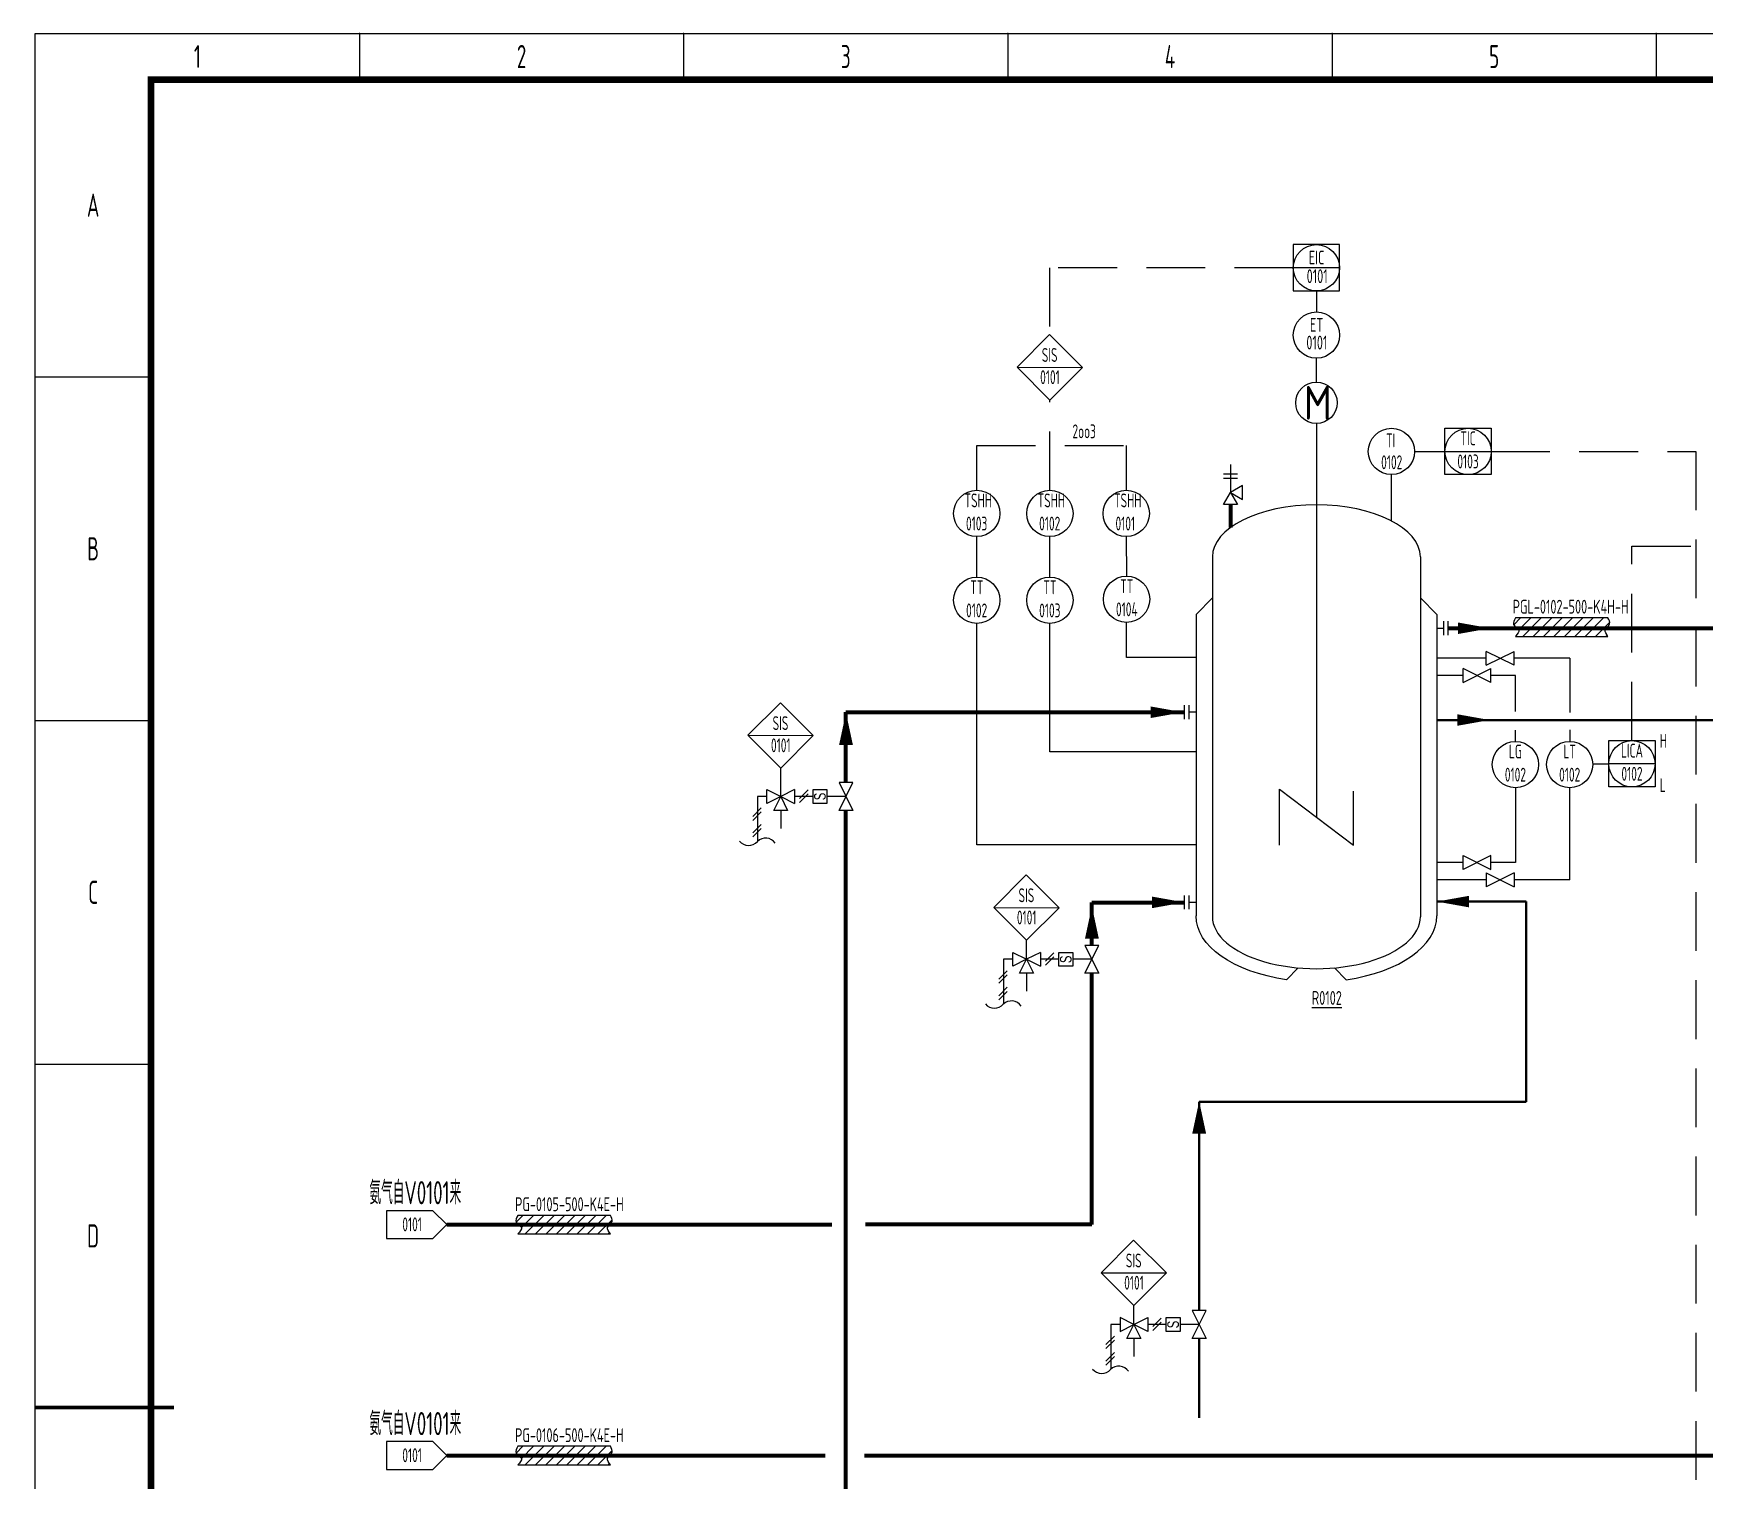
# Model space of a CAD drawing. Header units: millimetres. Extents: x 453 to 7190, y 523 to 4294.
# Drawn here: x 2184.3 to 2545.5, y 3186.4 to 3499.2 of the extents above; entities that cross this region are included whole.
import ezdxf
from ezdxf.enums import TextEntityAlignment as Align

# ---------------------------------------------------------------- set-up
doc = ezdxf.new("R2010")
doc.units = ezdxf.units.MM
doc.linetypes.add('DASHED', pattern=[19.05, 12.7, -6.35])
for name, color, linetype, lineweight in [('01-主物流线-粗实线', 134, 'Continuous', 80), ('01-文本 @ 1', 7, 'Continuous', 25), ('02-次要物流线-中粗线', 30, 'Continuous', 40), ('03-设备外轮廓线-细实线', 7, 'Continuous', 25), ('04-设备内部件-细实线', 170, 'Continuous', 25), ('05-图框与标题栏', 7, 'Continuous', 25), ('07-箭头', 7, 'Continuous', 25), ('09-文本', 7, 'Continuous', 25), ('09-阀门及管件', 102, 'Continuous', 25), ('10-阀门', 102, 'Continuous', 25), ('11-管道组合号', 50, 'Continuous', 15), ('12-仪表', 190, 'Continuous', 25), ('12-信号线', 226, 'DASHED', 25), ('13-电动气动信号线', 226, 'DASHED', 25), ('14-箭头', 7, 'Continuous', 25), ('15-仪表', 190, 'Continuous', 25), ('15-文本', 7, 'Continuous', 15), ('16-阀门与管件', 102, 'Continuous', 25), ('A设备轮廓', 7, 'Continuous', 25)]:
    doc.layers.add(name, color=color, linetype=linetype, lineweight=lineweight)
doc.layers.add('TITLE', color=7, linetype='Continuous')
doc.styles.add('3-gbcbig', font='gbenor.shx', dxfattribs={"width": 0.7, "height": 3, "bigfont": 'gbcbig.shx'})
doc.styles.add('5-gbcbig', font='gbenor.shx', dxfattribs={"width": 0.7, "height": 5, "bigfont": 'gbcbig.shx'})
doc.styles.add('5号字', font='gbenor.shx', dxfattribs={"height": 5, "bigfont": 'gbcbig.shx'})
doc.styles.add('EQ55', font='gbenor.shx', dxfattribs={"width": 0.75, "height": 5, "bigfont": 'gbcbig.shx'})
doc.styles.get("Standard").update_dxf_attribs({"font": 'arial.ttf'})
doc.styles.add('头号烷家', font='gbenor.shx', dxfattribs={"width": 0.75, "height": 3, "bigfont": 'gbcbig.shx'})
doc.styles.add('工程字', font='gbenor.shx', dxfattribs={"bigfont": 'gbcbig.shx'})

# ---------------------------------------------------------------- blocks, each defined once
blk = doc.blocks.new('箭头')
at = {"layer": '07-箭头'}
blk.add_lwpolyline([(0, 0, 0, 2.5, 0), (-7, 0, 2.5, 2.5, 0)], format="xyseb", dxfattribs=at)
blk = doc.blocks.new('管道组合号')
at = {"layer": '11-管道组合号', "style": '头号烷家', "width": 0.75}
blk.add_attdef('管道组合号', (-4.3, 3.13), '', height=3, dxfattribs=at)

msp = doc.modelspace()

# ---------------------------------------------------------------- hatches: boundary and pattern name
at = {"layer": 'A设备轮廓', "ltscale": 0.25}
h = msp.add_hatch(dxfattribs=at)
h.set_pattern_fill('ANSI31', color=256, scale=0.5, angle=180, style=0)
h.set_pattern_definition([(225, (4344.545, 6031.1051), (1.122532, -1.122532), [])])
edge = h.paths.add_edge_path()
edge.add_spline(control_points=[(2504.63, 3372.85), (2504.34, 3372.32), (2503.74, 3371.22), (2506.01, 3370.34), (2505.09, 3369.34), (2504.63, 3368.85)], knot_values=[0, 0, 0, 0, 1.52304, 3.144702, 4.721047, 4.721047, 4.721047, 4.721047], degree=3, periodic=0)
edge.add_line((2504.63, 3368.85), (2524.63, 3368.85))
edge.add_spline(control_points=[(2524.63, 3368.85), (2524.27, 3369.34), (2523.53, 3370.35), (2525.42, 3371.41), (2524.88, 3372.4), (2524.63, 3372.85)], knot_values=[0, 0, 0, 0, 1.52304, 3.144702, 4.487312, 4.487312, 4.487312, 4.487312], degree=3, periodic=0)
edge.add_line((2524.63, 3372.85), (2504.63, 3372.85))
h = msp.add_hatch(dxfattribs=at)
h.set_pattern_fill('ANSI31', color=256, scale=0.5, angle=180, style=0)
h.set_pattern_definition([(225, (4128.8981, 5901.964), (1.122532, -1.122532), [])])
edge = h.paths.add_edge_path()
edge.add_spline(control_points=[(2288.99, 3243.71), (2288.69, 3243.18), (2288.09, 3242.08), (2290.36, 3241.2), (2289.44, 3240.2), (2288.99, 3239.71)], knot_values=[0, 0, 0, 0, 1.52304, 3.144702, 4.721047, 4.721047, 4.721047, 4.721047], degree=3, periodic=0)
edge.add_line((2288.99, 3239.71), (2308.99, 3239.71))
edge.add_spline(control_points=[(2308.99, 3239.71), (2308.63, 3240.2), (2307.88, 3241.21), (2309.77, 3242.27), (2309.23, 3243.26), (2308.99, 3243.71)], knot_values=[0, 0, 0, 0, 1.52304, 3.144702, 4.487312, 4.487312, 4.487312, 4.487312], degree=3, periodic=0)
edge.add_line((2308.99, 3243.71), (2288.99, 3243.71))
h = msp.add_hatch(dxfattribs=at)
h.set_pattern_fill('ANSI31', color=256, scale=0.5, angle=180, style=0)
h.set_pattern_definition([(225, (4128.8981, 5852.056), (1.122532, -1.122532), [])])
edge = h.paths.add_edge_path()
edge.add_spline(control_points=[(2288.99, 3193.8), (2288.69, 3193.27), (2288.09, 3192.17), (2290.36, 3191.29), (2289.44, 3190.3), (2288.99, 3189.8)], knot_values=[0, 0, 0, 0, 1.52304, 3.144702, 4.721047, 4.721047, 4.721047, 4.721047], degree=3, periodic=0)
edge.add_line((2288.99, 3189.8), (2308.99, 3189.8))
edge.add_spline(control_points=[(2308.99, 3189.8), (2308.63, 3190.29), (2307.88, 3191.3), (2309.77, 3192.36), (2309.23, 3193.35), (2308.99, 3193.8)], knot_values=[0, 0, 0, 0, 1.52304, 3.144702, 4.487312, 4.487312, 4.487312, 4.487312], degree=3, periodic=0)
edge.add_line((2308.99, 3193.8), (2288.99, 3193.8))

# ---------------------------------------------------------------- linework, layer by layer
for p, q in [((2487.63, 3370.62), (2489.13, 3370.62)), ((2487.63, 3370.62), (2489.13, 3370.62)), ((2489.13, 3369.12), (2489.13, 3372.12)), ((2489.13, 3369.12), (2489.13, 3372.12)), ((2490.13, 3369.12), (2490.13, 3372.12)), ((2490.13, 3369.12), (2490.13, 3372.12)), ((2433.09, 3350.95), (2433.09, 3353.95)), ((2433.09, 3350.95), (2433.09, 3353.95)), ((2434.09, 3350.95), (2434.09, 3353.95)), ((2434.09, 3350.95), (2434.09, 3353.95)), ((2435.59, 3352.45), (2434.09, 3352.45)), ((2435.59, 3352.45), (2434.09, 3352.45)), ((2433.09, 3309.86), (2433.09, 3312.86)), ((2433.09, 3309.86), (2433.09, 3312.86)), ((2434.09, 3309.86), (2434.09, 3312.86)), ((2434.09, 3309.86), (2434.09, 3312.86)), ((2435.59, 3311.36), (2434.09, 3311.36)), ((2435.59, 3311.36), (2434.09, 3311.36)), ((2270.6, 3244.72), (2260.6, 3244.72)), ((2260.6, 3244.72), (2260.6, 3238.72)), ((2270.6, 3244.72), (2260.6, 3244.72)), ((2260.6, 3244.72), (2260.6, 3238.72)), ((2273.6, 3241.72), (2270.6, 3244.72)), ((2273.6, 3241.72), (2270.6, 3244.72)), ((2270.6, 3238.72), (2273.6, 3241.72)), ((2270.6, 3238.72), (2273.6, 3241.72)), ((2260.6, 3238.72), (2270.6, 3238.72)), ((2260.6, 3238.72), (2270.6, 3238.72)), ((2270.6, 3194.81), (2260.6, 3194.81)), ((2260.6, 3194.81), (2260.6, 3188.81)), ((2270.6, 3194.81), (2260.6, 3194.81)), ((2260.6, 3194.81), (2260.6, 3188.81)), ((2273.6, 3191.81), (2270.6, 3194.81)), ((2273.6, 3191.81), (2270.6, 3194.81)), ((2270.6, 3188.81), (2273.6, 3191.81)), ((2270.6, 3188.81), (2273.6, 3191.81)), ((2260.6, 3188.81), (2270.6, 3188.81)), ((2260.6, 3188.81), (2270.6, 3188.81))]:
    msp.add_line(p, q)
msp.add_circle((2461.61, 3419.33), 4.48)
msp.add_circle((2461.61, 3419.33), 4.48)
at = {"layer": '01-主物流线-粗实线'}
for p, q in [((2443.02, 3397.36), (2443.02, 3392.36)), ((2443.02, 3397.36), (2443.02, 3392.36)), ((2490.13, 3370.62), (2552.42, 3370.62)), ((2490.13, 3370.62), (2552.42, 3370.62)), ((2359.92, 3352.45), (2374.73, 3352.45)), ((2359.92, 3352.45), (2374.73, 3352.45)), ((2359.92, 3337.25), (2359.92, 3352.45)), ((2374.73, 3352.45), (2433.09, 3352.45)), ((2374.73, 3352.45), (2433.09, 3352.45)), ((2359.92, 3068.88), (2359.92, 3331.25)), ((2413.08, 3311.36), (2433.19, 3311.36)), ((2413.08, 3311.36), (2433.19, 3311.36)), ((2413.08, 3302.05), (2413.08, 3311.36)), ((2413.08, 3269.32), (2413.08, 3296.05)), ((2413.08, 3241.72), (2413.08, 3272.12)), ((2413.08, 3241.72), (2413.08, 3272.12)), ((2273.6, 3241.72), (2311.61, 3241.72)), ((2273.6, 3241.72), (2311.61, 3241.72)), ((2311.61, 3241.72), (2356.89, 3241.72)), ((2413.08, 3241.72), (2364.11, 3241.72)), ((2413.08, 3241.72), (2368.9, 3241.72)), ((2273.6, 3191.81), (2311.61, 3191.81)), ((2273.6, 3191.81), (2311.61, 3191.81)), ((2311.61, 3191.81), (2355.45, 3191.81)), ((2363.95, 3191.81), (2598.19, 3191.81)), ((2367.22, 3191.81), (2598.19, 3191.81))]:
    msp.add_line(p, q, dxfattribs=at)
at = {"layer": '02-次要物流线-中粗线'}
for p, q in [((2487.63, 3350.77), (2554.4, 3350.77)), ((2487.63, 3350.77), (2554.4, 3350.77)), ((2487.63, 3311.53), (2506.98, 3311.53)), ((2487.63, 3311.53), (2506.98, 3311.53)), ((2506.98, 3268.27), (2506.98, 3311.53)), ((2506.98, 3268.27), (2506.98, 3311.53)), ((2436.27, 3223.12), (2436.27, 3268.27)), ((2436.27, 3268.27), (2506.98, 3268.27)), ((2436.27, 3223.12), (2436.27, 3268.27)), ((2436.27, 3268.27), (2506.98, 3268.27)), ((2436.27, 3199.94), (2436.27, 3217.12)), ((2436.27, 3199.94), (2436.27, 3217.12))]:
    msp.add_line(p, q, dxfattribs=at)
at = {"layer": '03-设备外轮廓线-细实线'}
for p, q in [((2439.13, 3386.04), (2439.13, 3308.26)), ((2439.13, 3386.04), (2439.13, 3308.26)), ((2484.09, 3386.04), (2484.09, 3308.26)), ((2484.09, 3386.04), (2484.09, 3308.26)), ((2439.13, 3377.15), (2435.59, 3373.61)), ((2439.13, 3377.15), (2435.59, 3373.61)), ((2484.09, 3377.15), (2487.63, 3373.61)), ((2484.09, 3377.15), (2487.63, 3373.61)), ((2435.59, 3373.61), (2435.59, 3308.43)), ((2435.59, 3373.61), (2435.59, 3308.43)), ((2487.63, 3373.61), (2487.63, 3308.43)), ((2487.63, 3373.61), (2487.63, 3308.43)), ((2455.16, 3294.65), (2457.7, 3297.19)), ((2455.16, 3294.65), (2457.7, 3297.19)), ((2468.06, 3294.65), (2465.52, 3297.19)), ((2468.06, 3294.65), (2465.52, 3297.19))]:
    msp.add_line(p, q, dxfattribs=at)
for centre, major_axis, ratio, start_param, end_param in [((2461.61, 3386.04), (-22.48, 0), 0.5, 3.141593, 6.283185), ((2461.61, 3386.04), (-22.48, 0), 0.5, 3.141593, 6.283185), ((2461.61, 3308.26), (-22.48, 0), 0.5, 0, 3.141593), ((2461.61, 3308.26), (-22.48, 0), 0.5, 0, 3.141593), ((2461.61, 3308.26), (26.02, 0.17), 0.540912, 4.959467, 6.283185), ((2461.61, 3308.26), (26.02, 0.17), 0.540912, 4.959467, 6.283185)]:
    msp.add_ellipse(centre, major_axis=major_axis, ratio=ratio, start_param=start_param, end_param=end_param, dxfattribs=at)
at = {"layer": '03-设备外轮廓线-细实线', "extrusion": (0, 0, -1)}
msp.add_ellipse((2461.61, 3308.26), major_axis=(-26.02, 0.17), ratio=0.540912, start_param=4.959467, end_param=6.283185, dxfattribs=at)
msp.add_ellipse((2461.61, 3308.26), major_axis=(-26.02, 0.17), ratio=0.540912, start_param=4.959467, end_param=6.283185, dxfattribs=at)
at = {"layer": '04-设备内部件-细实线'}
for p, q in [((2461.61, 3414.85), (2461.61, 3329.79)), ((2461.61, 3414.85), (2461.61, 3329.79)), ((2453.61, 3323.73), (2453.61, 3335.85)), ((2453.61, 3335.85), (2469.62, 3323.73)), ((2453.61, 3323.73), (2453.61, 3335.85)), ((2453.61, 3335.85), (2469.62, 3323.73)), ((2469.62, 3323.73), (2469.62, 3335.36)), ((2469.62, 3323.73), (2469.62, 3335.36))]:
    msp.add_line(p, q, dxfattribs=at)
at = {"layer": '05-图框与标题栏'}
for p, q in [((2254.75, 3499.16), (2254.75, 3489.16)), ((2254.75, 3499.16), (2254.75, 3489.16)), ((2324.83, 3499.16), (2324.83, 3489.16)), ((2324.83, 3499.16), (2324.83, 3489.16)), ((2394.92, 3499.16), (2394.92, 3489.16)), ((2394.92, 3499.16), (2394.92, 3489.16)), ((2465, 3499.16), (2465, 3489.16)), ((2465, 3499.16), (2465, 3489.16)), ((2535.08, 3499.16), (2535.08, 3489.16)), ((2535.08, 3499.16), (2535.08, 3489.16)), ((2184.67, 3424.91), (2209.67, 3424.91)), ((2184.67, 3424.91), (2209.67, 3424.91)), ((2184.67, 3350.66), (2209.67, 3350.66)), ((2184.67, 3350.66), (2209.67, 3350.66)), ((2184.67, 3276.41), (2209.67, 3276.41)), ((2184.67, 3276.41), (2209.67, 3276.41))]:
    msp.add_line(p, q, dxfattribs=at)
at = {"layer": '05-图框与标题栏', "const_width": 1.4}
msp.add_lwpolyline([(2209.67, 3489.16), (2209.67, 2915.16), (3015.67, 2915.16), (3015.67, 3489.16)], close=True, dxfattribs=at)
msp.add_lwpolyline([(2209.67, 3489.16), (2209.67, 2915.16), (3015.67, 2915.16), (3015.67, 3489.16)], close=True, dxfattribs=at)
at = {"layer": '05-图框与标题栏', "const_width": 0.8}
msp.add_lwpolyline([(2184.67, 3202.16), (2214.67, 3202.16)], dxfattribs=at)
msp.add_lwpolyline([(2184.67, 3202.16), (2214.67, 3202.16)], dxfattribs=at)
at = {"layer": '05-图框与标题栏'}
for p in [(2254.75, 3499.16), (2254.75, 3499.16), (2254.75, 3499.16), (2254.75, 3499.16), (2254.75, 3499.16), (2254.75, 3499.16), (2324.83, 3499.16), (2324.83, 3499.16), (2324.83, 3499.16), (2324.83, 3499.16), (2324.83, 3499.16), (2324.83, 3499.16), (2394.92, 3499.16), (2394.92, 3499.16), (2394.92, 3499.16), (2394.92, 3499.16), (2394.92, 3499.16), (2394.92, 3499.16), (2465, 3499.16), (2465, 3499.16), (2465, 3499.16), (2465, 3499.16), (2465, 3499.16), (2465, 3499.16), (2535.08, 3499.16), (2535.08, 3499.16), (2535.08, 3499.16), (2535.08, 3499.16), (2535.08, 3499.16), (2535.08, 3499.16)]:
    msp.add_point(p, dxfattribs=at)
at = {"layer": '09-阀门及管件'}
for p, q in [((2349.89, 3333.83), (2351.72, 3335.66)), ((2349.89, 3333.83), (2351.72, 3335.66)), ((2349.89, 3332.96), (2351.72, 3334.79)), ((2349.89, 3332.96), (2351.72, 3334.79)), ((2339.77, 3329.95), (2341.6, 3331.77)), ((2339.77, 3329.95), (2341.6, 3331.77)), ((2339.77, 3329.08), (2341.6, 3330.9)), ((2339.77, 3329.08), (2341.6, 3330.9)), ((2340.8, 3334.25), (2340.8, 3324.59)), ((2340.8, 3334.25), (2340.8, 3324.59)), ((2345.8, 3331.25), (2345.8, 3327.34)), ((2345.8, 3331.25), (2345.8, 3327.34)), ((2339.77, 3326.37), (2341.6, 3328.2)), ((2339.77, 3326.37), (2341.6, 3328.2)), ((2339.77, 3325.5), (2341.6, 3327.33)), ((2339.77, 3325.5), (2341.6, 3327.33)), ((2393.96, 3299.05), (2393.96, 3289.39)), ((2393.96, 3299.05), (2393.96, 3289.39)), ((2403.05, 3298.63), (2404.88, 3300.46)), ((2403.05, 3298.63), (2404.88, 3300.46)), ((2403.05, 3297.76), (2404.88, 3299.59)), ((2403.05, 3297.76), (2404.88, 3299.59)), ((2392.93, 3294.75), (2394.76, 3296.57)), ((2392.93, 3294.75), (2394.76, 3296.57)), ((2392.93, 3293.88), (2394.76, 3295.7)), ((2392.93, 3293.88), (2394.76, 3295.7)), ((2398.96, 3296.05), (2398.96, 3292.14)), ((2398.96, 3296.05), (2398.96, 3292.14)), ((2392.93, 3291.17), (2394.76, 3293)), ((2392.93, 3291.17), (2394.76, 3293)), ((2392.93, 3290.3), (2394.76, 3292.13)), ((2392.93, 3290.3), (2394.76, 3292.13)), ((2417.16, 3220.12), (2417.16, 3210.46)), ((2417.16, 3220.12), (2417.16, 3210.46)), ((2426.24, 3219.7), (2428.08, 3221.53)), ((2426.24, 3219.7), (2428.08, 3221.53)), ((2426.24, 3218.83), (2428.08, 3220.66)), ((2426.24, 3218.83), (2428.08, 3220.66)), ((2416.12, 3215.81), (2417.96, 3217.64)), ((2416.12, 3215.81), (2417.96, 3217.64)), ((2416.12, 3214.94), (2417.96, 3216.77)), ((2416.12, 3214.94), (2417.96, 3216.77)), ((2422.16, 3217.12), (2422.16, 3213.21)), ((2422.16, 3217.12), (2422.16, 3213.21)), ((2416.12, 3212.24), (2417.96, 3214.06)), ((2416.12, 3212.24), (2417.96, 3214.06)), ((2416.12, 3211.37), (2417.96, 3213.19)), ((2416.12, 3211.37), (2417.96, 3213.19))]:
    msp.add_line(p, q, dxfattribs=at)
at = {"layer": '10-阀门'}
for p, q in [((2342.8, 3334.25), (2340.8, 3334.25)), ((2342.8, 3334.25), (2340.8, 3334.25)), ((2352.8, 3334.25), (2348.8, 3334.25)), ((2352.8, 3334.25), (2348.8, 3334.25)), ((2395.96, 3299.05), (2393.96, 3299.05)), ((2395.96, 3299.05), (2393.96, 3299.05)), ((2405.96, 3299.05), (2401.96, 3299.05)), ((2405.96, 3299.05), (2401.96, 3299.05)), ((2419.16, 3220.12), (2417.16, 3220.12)), ((2419.16, 3220.12), (2417.16, 3220.12)), ((2429.16, 3220.12), (2425.16, 3220.12)), ((2429.16, 3220.12), (2425.16, 3220.12))]:
    msp.add_line(p, q, dxfattribs=at)
at = {"layer": '12-仪表'}
for p, q in [((2466.61, 3453.51), (2456.61, 3453.51)), ((2456.61, 3453.51), (2456.61, 3443.51)), ((2466.61, 3453.51), (2456.61, 3453.51)), ((2456.61, 3453.51), (2456.61, 3443.51)), ((2466.61, 3443.51), (2466.61, 3453.51)), ((2466.61, 3443.51), (2466.61, 3453.51)), ((2466.61, 3448.51), (2456.61, 3448.51)), ((2466.61, 3448.51), (2456.61, 3448.51)), ((2456.61, 3443.51), (2466.61, 3443.51)), ((2456.61, 3443.51), (2466.61, 3443.51)), ((2461.63, 3443.51), (2461.63, 3438.97)), ((2461.63, 3443.51), (2461.63, 3438.97)), ((2461.61, 3423.81), (2461.61, 3428.97)), ((2461.61, 3423.81), (2461.61, 3428.97))]:
    msp.add_line(p, q, dxfattribs=at)
at = {"layer": '12-仪表', "ltscale": 0.25}
for centre in [(2461.61, 3448.51), (2461.61, 3448.51), (2461.61, 3433.97), (2461.61, 3433.97)]:
    msp.add_circle(centre, 5, dxfattribs=at)
at = {"layer": '12-信号线'}
for p, q in [((2456.61, 3448.51), (2403.92, 3448.51)), ((2403.92, 3448.51), (2403.92, 3434.07)), ((2456.61, 3448.51), (2403.92, 3448.51)), ((2403.92, 3448.51), (2403.92, 3434.07)), ((2403.99, 3400.41), (2403.99, 3419.92)), ((2403.99, 3400.41), (2403.99, 3419.92)), ((2388.19, 3400.41), (2388.19, 3410.13)), ((2388.19, 3410.13), (2420.51, 3410.13)), ((2388.19, 3400.41), (2388.19, 3410.13)), ((2388.19, 3410.13), (2420.51, 3410.13)), ((2420.51, 3410.13), (2420.51, 3400.41)), ((2420.51, 3410.13), (2420.51, 3400.41)), ((2388.18, 3381.64), (2388.19, 3390.41)), ((2388.18, 3381.64), (2388.19, 3390.41)), ((2404.01, 3381.64), (2404, 3390.41)), ((2404.01, 3381.64), (2404, 3390.41)), ((2420.61, 3381.87), (2420.55, 3390.41)), ((2420.61, 3381.87), (2420.55, 3390.41)), ((2529.83, 3346.32), (2529.83, 3388.33)), ((2529.83, 3388.33), (2567.54, 3388.33)), ((2345.8, 3334.25), (2345.8, 3340.37)), ((2345.8, 3334.25), (2345.8, 3340.37)), ((2398.96, 3299.05), (2398.96, 3303.16)), ((2398.96, 3299.05), (2398.96, 3303.16)), ((2422.16, 3220.12), (2422.16, 3224.23)), ((2422.16, 3220.12), (2422.16, 3224.23))]:
    msp.add_line(p, q, dxfattribs=at)
at = {"layer": '13-电动气动信号线'}
for p, q in [((2482.82, 3408.82), (2489.39, 3408.82)), ((2482.82, 3408.82), (2489.39, 3408.82)), ((2499.39, 3408.82), (2543.63, 3408.82)), ((2499.39, 3408.82), (2517.84, 3408.82)), ((2543.63, 3408.82), (2543.63, 3174.08))]:
    msp.add_line(p, q, dxfattribs=at)
at = {"layer": '14-箭头'}
for points in [[(2359.92, 3352.35, 0, 3, 0), (2359.92, 3345.35, 3, 3, 0)], [(2413.08, 3310.5, 0, 3, 0), (2413.08, 3303.5, 3, 3, 0)], [(2436.27, 3268.37, 0, 3, 0), (2436.27, 3261.37, 3, 3, 0)]]:
    msp.add_lwpolyline(points, format="xyseb", dxfattribs=at)
at = {"layer": '15-仪表'}
for p, q in [((2396.89, 3427.03), (2403.92, 3434.07)), ((2396.89, 3427.03), (2403.92, 3434.07)), ((2403.92, 3434.07), (2411.03, 3426.96)), ((2403.92, 3434.07), (2411.03, 3426.96)), ((2403.99, 3419.92), (2396.89, 3427.03)), ((2396.89, 3427.03), (2411.03, 3426.96)), ((2403.99, 3419.92), (2396.89, 3427.03)), ((2396.89, 3427.03), (2411.03, 3426.96)), ((2411.03, 3426.96), (2403.99, 3419.92)), ((2411.03, 3426.96), (2403.99, 3419.92)), ((2489.39, 3408.82), (2489.39, 3413.82)), ((2489.39, 3413.82), (2499.39, 3413.82)), ((2489.39, 3408.82), (2489.39, 3413.82)), ((2489.39, 3413.82), (2499.39, 3413.82)), ((2499.39, 3413.82), (2499.39, 3403.82)), ((2499.39, 3413.82), (2499.39, 3403.82)), ((2489.39, 3403.82), (2489.39, 3408.82)), ((2489.39, 3408.82), (2499.39, 3408.82)), ((2489.39, 3403.82), (2489.39, 3408.82)), ((2489.39, 3408.82), (2499.39, 3408.82)), ((2477.82, 3393.82), (2477.82, 3403.82)), ((2477.82, 3393.82), (2477.82, 3403.82)), ((2499.39, 3403.82), (2489.39, 3403.82)), ((2499.39, 3403.82), (2489.39, 3403.82)), ((2388.19, 3323.82), (2388.19, 3371.64)), ((2388.19, 3323.82), (2388.19, 3371.64)), ((2404, 3343.9), (2404, 3371.64)), ((2404, 3343.9), (2404, 3371.64)), ((2420.59, 3364.29), (2420.59, 3371.87)), ((2420.59, 3364.29), (2420.59, 3371.87)), ((2435.59, 3364.29), (2420.59, 3364.29)), ((2435.59, 3364.29), (2420.59, 3364.29)), ((2498.33, 3364.11), (2487.63, 3364.11)), ((2516.36, 3364.11), (2504.33, 3364.11)), ((2516.36, 3364.11), (2516.36, 3352.43)), ((2493.32, 3360.38), (2487.63, 3360.38)), ((2504.62, 3360.38), (2499.32, 3360.38)), ((2504.62, 3352.62), (2504.62, 3360.38)), ((2516.36, 3363.15), (2516.36, 3352.43)), ((2338.69, 3347.47), (2345.73, 3354.51)), ((2338.69, 3347.47), (2345.73, 3354.51)), ((2345.73, 3354.51), (2352.84, 3347.4)), ((2345.73, 3354.51), (2352.84, 3347.4)), ((2345.8, 3340.37), (2338.69, 3347.47)), ((2338.69, 3347.47), (2352.84, 3347.4)), ((2345.8, 3340.37), (2338.69, 3347.47)), ((2338.69, 3347.47), (2352.84, 3347.4)), ((2352.84, 3347.4), (2345.8, 3340.37)), ((2352.84, 3347.4), (2345.8, 3340.37)), ((2504.62, 3346.13), (2504.62, 3348.57)), ((2516.36, 3348.62), (2516.36, 3346.13)), ((2524.83, 3336.32), (2524.83, 3346.32)), ((2524.83, 3346.32), (2534.83, 3346.32)), ((2534.83, 3346.32), (2534.83, 3336.32)), ((2435.59, 3343.9), (2404, 3343.9)), ((2435.59, 3343.9), (2404, 3343.9)), ((2521.36, 3341.32), (2524.83, 3341.32)), ((2534.83, 3341.32), (2524.83, 3341.32)), ((2504.62, 3336.13), (2504.62, 3319.98)), ((2516.36, 3316.25), (2516.36, 3336.13)), ((2534.83, 3336.32), (2524.83, 3336.32)), ((2435.59, 3323.82), (2388.19, 3323.82)), ((2435.59, 3323.82), (2388.19, 3323.82)), ((2493.32, 3319.98), (2487.63, 3319.98)), ((2504.62, 3319.98), (2499.32, 3319.98)), ((2391.85, 3310.26), (2398.89, 3317.3)), ((2391.85, 3310.26), (2398.89, 3317.3)), ((2398.89, 3317.3), (2406, 3310.19)), ((2398.89, 3317.3), (2406, 3310.19)), ((2498.33, 3316.25), (2487.63, 3316.25)), ((2516.36, 3316.25), (2504.33, 3316.25)), ((2398.96, 3303.16), (2391.85, 3310.26)), ((2391.85, 3310.26), (2406, 3310.19)), ((2398.96, 3303.16), (2391.85, 3310.26)), ((2391.85, 3310.26), (2406, 3310.19)), ((2406, 3310.19), (2398.96, 3303.16)), ((2406, 3310.19), (2398.96, 3303.16)), ((2415.05, 3231.33), (2422.09, 3238.37)), ((2415.05, 3231.33), (2422.09, 3238.37)), ((2422.09, 3238.37), (2429.19, 3231.26)), ((2422.09, 3238.37), (2429.19, 3231.26)), ((2422.16, 3224.23), (2415.05, 3231.33)), ((2415.05, 3231.33), (2429.19, 3231.26)), ((2422.16, 3224.23), (2415.05, 3231.33)), ((2415.05, 3231.33), (2429.19, 3231.26)), ((2429.19, 3231.26), (2422.16, 3224.23)), ((2429.19, 3231.26), (2422.16, 3224.23))]:
    msp.add_line(p, q, dxfattribs=at)
for centre in [(2477.82, 3408.82), (2477.82, 3408.82), (2494.39, 3408.82), (2494.39, 3408.82), (2388.19, 3395.41), (2388.19, 3395.41), (2404, 3395.41), (2404, 3395.41), (2420.51, 3395.41), (2420.51, 3395.41), (2388.19, 3376.64), (2388.19, 3376.64), (2404, 3376.64), (2404, 3376.64), (2420.59, 3376.87), (2420.59, 3376.87), (2504.62, 3341.13), (2516.36, 3341.13), (2529.83, 3341.32)]:
    msp.add_circle(centre, 5, dxfattribs=at)
at = {"layer": '16-阀门与管件'}
for p, q in [((2441.52, 3403.96), (2444.52, 3403.96)), ((2441.52, 3403.96), (2444.52, 3403.96)), ((2443.02, 3405.96), (2443.02, 3399.96)), ((2443.02, 3405.96), (2443.02, 3399.96)), ((2444.52, 3402.96), (2441.52, 3402.96)), ((2444.52, 3402.96), (2441.52, 3402.96)), ((2441.52, 3397.36), (2443.02, 3399.96)), ((2441.52, 3397.36), (2443.02, 3399.96)), ((2445.62, 3401.46), (2443.02, 3399.96)), ((2445.62, 3401.46), (2443.02, 3399.96)), ((2443.02, 3399.96), (2444.52, 3397.36)), ((2443.02, 3399.96), (2445.62, 3398.46)), ((2443.02, 3399.96), (2444.52, 3397.36)), ((2443.02, 3399.96), (2445.62, 3398.46)), ((2445.62, 3398.46), (2445.62, 3401.46)), ((2445.62, 3398.46), (2445.62, 3401.46)), ((2445.62, 3398.46), (2445.62, 3401.46)), ((2445.62, 3398.46), (2445.62, 3401.46)), ((2444.52, 3397.36), (2441.52, 3397.36)), ((2444.52, 3397.36), (2441.52, 3397.36)), ((2498.33, 3362.61), (2498.33, 3365.61)), ((2498.33, 3362.61), (2504.33, 3365.61)), ((2504.33, 3362.61), (2498.33, 3365.61)), ((2504.33, 3362.61), (2504.33, 3365.61)), ((2493.32, 3358.88), (2493.32, 3361.88)), ((2493.32, 3358.88), (2499.32, 3361.88)), ((2499.32, 3358.88), (2493.32, 3361.88)), ((2499.32, 3358.88), (2499.32, 3361.88)), ((2342.8, 3332.75), (2342.8, 3335.75)), ((2342.8, 3335.75), (2345.8, 3334.25)), ((2342.8, 3332.75), (2342.8, 3335.75)), ((2342.8, 3335.75), (2345.8, 3334.25)), ((2348.8, 3335.75), (2345.8, 3334.25)), ((2348.8, 3335.75), (2345.8, 3334.25)), ((2348.8, 3335.75), (2348.8, 3332.75)), ((2348.8, 3335.75), (2348.8, 3332.75)), ((2352.8, 3332.75), (2352.8, 3335.75)), ((2352.8, 3335.75), (2355.8, 3335.75)), ((2352.8, 3332.75), (2352.8, 3335.75)), ((2352.8, 3335.75), (2355.8, 3335.75)), ((2355.8, 3335.75), (2355.8, 3332.75)), ((2355.8, 3335.75), (2355.8, 3332.75)), ((2358.42, 3331.25), (2361.42, 3337.25)), ((2361.42, 3337.25), (2358.42, 3337.25)), ((2358.42, 3337.25), (2361.42, 3331.25)), ((2358.42, 3331.25), (2361.42, 3337.25)), ((2361.42, 3337.25), (2358.42, 3337.25)), ((2358.42, 3337.25), (2361.42, 3331.25)), ((2345.8, 3334.25), (2342.8, 3332.75)), ((2345.8, 3334.25), (2342.8, 3332.75)), ((2344.3, 3331.25), (2345.8, 3334.25)), ((2344.3, 3331.25), (2345.8, 3334.25)), ((2347.3, 3331.25), (2344.3, 3331.25)), ((2347.3, 3331.25), (2344.3, 3331.25)), ((2345.8, 3334.25), (2348.8, 3332.75)), ((2345.8, 3334.25), (2347.3, 3331.25)), ((2345.8, 3334.25), (2348.8, 3332.75)), ((2345.8, 3334.25), (2347.3, 3331.25)), ((2355.8, 3332.75), (2352.8, 3332.75)), ((2355.8, 3332.75), (2352.8, 3332.75)), ((2359.92, 3334.25), (2355.8, 3334.25)), ((2359.92, 3334.25), (2355.8, 3334.25)), ((2361.42, 3331.25), (2358.42, 3331.25)), ((2361.42, 3331.25), (2358.42, 3331.25)), ((2493.32, 3321.48), (2499.32, 3318.48)), ((2499.32, 3321.48), (2493.32, 3318.48)), ((2493.32, 3318.48), (2493.32, 3321.48)), ((2499.32, 3318.48), (2499.32, 3321.48)), ((2498.33, 3317.75), (2498.33, 3314.75)), ((2498.33, 3317.75), (2504.33, 3314.75)), ((2504.33, 3317.75), (2498.33, 3314.75)), ((2504.33, 3317.75), (2504.33, 3314.75)), ((2411.58, 3296.05), (2414.58, 3302.05)), ((2414.58, 3302.05), (2411.58, 3302.05)), ((2411.58, 3302.05), (2414.58, 3296.05)), ((2411.58, 3296.05), (2414.58, 3302.05)), ((2414.58, 3302.05), (2411.58, 3302.05)), ((2411.58, 3302.05), (2414.58, 3296.05)), ((2395.96, 3297.55), (2395.96, 3300.55)), ((2395.96, 3300.55), (2398.96, 3299.05)), ((2395.96, 3297.55), (2395.96, 3300.55)), ((2395.96, 3300.55), (2398.96, 3299.05)), ((2398.96, 3299.05), (2395.96, 3297.55)), ((2398.96, 3299.05), (2395.96, 3297.55)), ((2397.46, 3296.05), (2398.96, 3299.05)), ((2397.46, 3296.05), (2398.96, 3299.05)), ((2401.96, 3300.55), (2398.96, 3299.05)), ((2401.96, 3300.55), (2398.96, 3299.05)), ((2398.96, 3299.05), (2401.96, 3297.55)), ((2398.96, 3299.05), (2400.46, 3296.05)), ((2398.96, 3299.05), (2401.96, 3297.55)), ((2398.96, 3299.05), (2400.46, 3296.05)), ((2401.96, 3300.55), (2401.96, 3297.55)), ((2401.96, 3300.55), (2401.96, 3297.55)), ((2405.96, 3297.55), (2405.96, 3300.55)), ((2405.96, 3300.55), (2408.96, 3300.55)), ((2405.96, 3297.55), (2405.96, 3300.55)), ((2405.96, 3300.55), (2408.96, 3300.55)), ((2408.96, 3300.55), (2408.96, 3297.55)), ((2408.96, 3300.55), (2408.96, 3297.55)), ((2413.08, 3299.05), (2408.96, 3299.05)), ((2413.08, 3299.05), (2408.96, 3299.05)), ((2400.46, 3296.05), (2397.46, 3296.05)), ((2400.46, 3296.05), (2397.46, 3296.05)), ((2408.96, 3297.55), (2405.96, 3297.55)), ((2408.96, 3297.55), (2405.96, 3297.55)), ((2414.58, 3296.05), (2411.58, 3296.05)), ((2414.58, 3296.05), (2411.58, 3296.05)), ((2434.77, 3217.12), (2437.77, 3223.12)), ((2437.77, 3223.12), (2434.77, 3223.12)), ((2434.77, 3223.12), (2437.77, 3217.12)), ((2434.77, 3217.12), (2437.77, 3223.12)), ((2437.77, 3223.12), (2434.77, 3223.12)), ((2434.77, 3223.12), (2437.77, 3217.12)), ((2422.16, 3220.12), (2419.16, 3221.62)), ((2419.16, 3221.62), (2419.16, 3218.62)), ((2422.16, 3220.12), (2419.16, 3221.62)), ((2419.16, 3221.62), (2419.16, 3218.62)), ((2419.16, 3218.62), (2422.16, 3220.12)), ((2419.16, 3218.62), (2422.16, 3220.12)), ((2420.66, 3217.12), (2422.16, 3220.12)), ((2420.66, 3217.12), (2422.16, 3220.12)), ((2422.16, 3220.12), (2425.16, 3221.62)), ((2422.16, 3220.12), (2425.16, 3221.62)), ((2425.16, 3218.62), (2422.16, 3220.12)), ((2422.16, 3220.12), (2423.66, 3217.12)), ((2425.16, 3218.62), (2422.16, 3220.12)), ((2422.16, 3220.12), (2423.66, 3217.12)), ((2425.16, 3221.62), (2425.16, 3218.62)), ((2425.16, 3221.62), (2425.16, 3218.62)), ((2429.16, 3218.62), (2429.16, 3221.62)), ((2429.16, 3221.62), (2432.16, 3221.62)), ((2429.16, 3218.62), (2429.16, 3221.62)), ((2429.16, 3221.62), (2432.16, 3221.62)), ((2432.16, 3221.62), (2432.16, 3218.62)), ((2432.16, 3221.62), (2432.16, 3218.62)), ((2436.27, 3220.12), (2432.16, 3220.12)), ((2436.27, 3220.12), (2432.16, 3220.12)), ((2423.66, 3217.12), (2420.66, 3217.12)), ((2423.66, 3217.12), (2420.66, 3217.12)), ((2432.16, 3218.62), (2429.16, 3218.62)), ((2432.16, 3218.62), (2429.16, 3218.62)), ((2437.77, 3217.12), (2434.77, 3217.12)), ((2437.77, 3217.12), (2434.77, 3217.12))]:
    msp.add_line(p, q, dxfattribs=at)
for centre, start, end in [((2338.86, 3326.21), 218.9994, 318.9994), ((2338.86, 3326.21), 218.9994, 318.9994), ((2342.53, 3322.73), 33.9994, 133.9994), ((2342.53, 3322.73), 33.9994, 133.9994), ((2392.02, 3291.01), 218.9994, 318.9994), ((2392.02, 3291.01), 218.9994, 318.9994), ((2395.69, 3287.53), 33.9994, 133.9994), ((2395.69, 3287.53), 33.9994, 133.9994), ((2415.21, 3212.08), 218.9994, 318.9994), ((2415.21, 3212.08), 218.9994, 318.9994), ((2418.88, 3208.6), 33.9994, 133.9994), ((2418.88, 3208.6), 33.9994, 133.9994)]:
    msp.add_arc(centre, 2.53, start, end, dxfattribs=at)
at = {"layer": 'A设备轮廓', "ltscale": 0.25}
for p, q in [((2524.63, 3372.85), (2504.63, 3372.85)), ((2504.63, 3368.85), (2524.63, 3368.85)), ((2308.99, 3243.71), (2288.99, 3243.71)), ((2288.99, 3239.71), (2308.99, 3239.71)), ((2308.99, 3193.8), (2288.99, 3193.8)), ((2288.99, 3189.8), (2308.99, 3189.8))]:
    msp.add_line(p, q, dxfattribs=at)
for points in [[(2504.63, 3372.85), (2504.25, 3371.38), (2505.4, 3370.23), (2504.63, 3368.85)], [(2524.63, 3368.85), (2524.04, 3370.26), (2525, 3371.56), (2524.63, 3372.85)], [(2288.99, 3243.71), (2288.61, 3242.24), (2289.75, 3241.09), (2288.99, 3239.71)], [(2308.99, 3239.71), (2308.39, 3241.11), (2309.35, 3242.42), (2308.99, 3243.71)], [(2288.99, 3193.8), (2288.61, 3192.33), (2289.75, 3191.18), (2288.99, 3189.8)], [(2308.99, 3189.8), (2308.39, 3191.21), (2309.35, 3192.51), (2308.99, 3193.8)]]:
    msp.add_spline(points, degree=3, dxfattribs=at)
at = {"layer": 'TITLE'}
for p, q in [((2184.67, 3499.16), (3025.67, 3499.16)), ((2184.67, 2905.16), (2184.67, 3499.16)), ((2184.67, 3499.16), (3025.67, 3499.16)), ((2184.67, 2905.16), (2184.67, 3499.16))]:
    msp.add_line(p, q, dxfattribs=at)
msp.add_lwpolyline([(2184.67, 3499.16), (3025.67, 3499.16), (3025.67, 2905.16), (2184.67, 2905.16)], close=True, dxfattribs=at)
msp.add_lwpolyline([(2184.67, 3499.16), (3025.67, 3499.16), (3025.67, 2905.16), (2184.67, 2905.16)], close=True, dxfattribs=at)

# ---------------------------------------------------------------- block references
at = {"layer": '07-箭头'}
for p in [(2499.2, 3370.6), (2499.2, 3370.6), (2432.8, 3352.45), (2432.8, 3352.45), (2433.09, 3311.36), (2433.09, 3311.36)]:
    msp.add_blockref('箭头', p, dxfattribs=at)
at = {"layer": '07-箭头', "xscale": -1, "rotation": 180}
msp.add_blockref('箭头', (2499.06, 3350.77), dxfattribs=at)
msp.add_blockref('箭头', (2499.06, 3350.77), dxfattribs=at)
at = {"layer": '07-箭头', "rotation": 180}
msp.add_blockref('箭头', (2487.63, 3311.53), dxfattribs=at)
msp.add_blockref('箭头', (2487.63, 3311.53), dxfattribs=at)
at = {"layer": '11-管道组合号'}
for p, values in [((2508.33, 3370.63), {'管道组合号': 'PGL-0102-500-K4H-H'}), ((2292.68, 3241.49), {'管道组合号': 'PG-0105-500-K4E-H'}), ((2292.68, 3191.58), {'管道组合号': 'PG-0106-500-K4E-H'})]:
    msp.add_blockref('管道组合号', p, dxfattribs=at).add_auto_attribs(values)

# ---------------------------------------------------------------- texts
at = {"style": '5号字'}
msp.add_text('M', height=7.29, dxfattribs=at).set_placement((2458.88, 3415.68))
msp.add_text('M', height=7.29, dxfattribs=at).set_placement((2458.88, 3415.68))
at = {"color": 0, "style": '3-gbcbig', "width": 0.7}
msp.add_text('2oo3', height=3, dxfattribs=at).set_placement((2408.88, 3411.66))
msp.add_text('2oo3', height=3, dxfattribs=at).set_placement((2408.88, 3411.66))
at = {"char_height": 3, "style": '3-gbcbig'}
for s, insert, width, attachment_point in [('{\\C0;TI}', (2477.66, 3411.21), 10, 5), ('{\\C0;TI}', (2477.66, 3411.21), 10, 5), ('{\\C0;0102}', (2477.89, 3406.47), 10, 5), ('H', (2537.38, 3347.75), 6.4536, 3), ('L', (2537.13, 3338.2), 6.4536, 3)]:
    msp.add_mtext(s, dxfattribs=dict(at, insert=insert, width=width, attachment_point=attachment_point))
at = {"layer": '01-文本 @ 1', "insert": (2463.87, 3290.71), "char_height": 3, "attachment_point": 5, "style": 'EQ55'}
msp.add_mtext_dynamic_manual_height_columns('{\\LR0102}', width=28.0799, gutter_width=25, heights=[2.5], dxfattribs=at)
at = {"layer": '05-图框与标题栏', "char_height": 5, "attachment_point": 5, "style": '5-gbcbig'}
for s, width, gutter_width, insert in [('1', 70.0833, 25, (2219.71, 3494.16)), ('1', 70.0833, 25, (2219.71, 3494.16)), ('2', 70.0833, 12.5, (2289.79, 3494.16)), ('2', 70.0833, 12.5, (2289.79, 3494.16)), ('3', 70.0833, 25, (2359.87, 3494.16)), ('3', 70.0833, 25, (2359.87, 3494.16)), ('4', 70.0833, 25, (2429.96, 3494.16)), ('4', 70.0833, 25, (2429.96, 3494.16)), ('5', 70.0833, 25, (2500.04, 3494.16)), ('5', 70.0833, 25, (2500.04, 3494.16)), ('A', 25, 25, (2197.17, 3462.03)), ('A', 25, 25, (2197.17, 3462.03)), ('B', 25, 25, (2197.17, 3387.78)), ('B', 25, 25, (2197.17, 3387.78)), ('C', 25, 25, (2197.17, 3313.53)), ('C', 25, 25, (2197.17, 3313.53)), ('D', 25, 25, (2197.17, 3239.28)), ('D', 25, 25, (2197.17, 3239.28))]:
    msp.add_mtext_dynamic_manual_height_columns(s, width=width, gutter_width=gutter_width, heights=[0], dxfattribs=dict(at, insert=insert))
at = {"layer": '09-文本'}
for s, width, gutter_width, heights, insert, char_height, attachment_point, style in [('\\pi34.37595;氨气自V0101来', 56.5083, 35, [11.23], (2222.52, 3251.12), 5, 1, '5-gbcbig'), ('\\pi34.37595;氨气自V0101来', 56.5083, 35, [11.23], (2222.52, 3251.12), 5, 1, '5-gbcbig'), ('0101', 40, 12.5, [0], (2266.13, 3241.77), 3, 5, '3-gbcbig'), ('0101', 40, 12.5, [0], (2266.13, 3241.77), 3, 5, '3-gbcbig'), ('\\pi34.37595;氨气自V0101来', 56.5083, 35, [11.23], (2222.52, 3201.22), 5, 1, '5-gbcbig'), ('\\pi34.37595;氨气自V0101来', 56.5083, 35, [11.23], (2222.52, 3201.22), 5, 1, '5-gbcbig'), ('0101', 40, 12.5, [0], (2266.13, 3191.87), 3, 5, '3-gbcbig'), ('0101', 40, 12.5, [0], (2266.13, 3191.87), 3, 5, '3-gbcbig')]:
    msp.add_mtext_dynamic_manual_height_columns(s, width=width, gutter_width=gutter_width, heights=heights, dxfattribs=dict(at, insert=insert, char_height=char_height, attachment_point=attachment_point, style=style))
at = {"layer": '15-仪表', "color": 0, "style": '3-gbcbig', "width": 0.7}
for s, p in [('SIS', (2402.25, 3428.16)), ('SIS', (2402.25, 3428.16)), ('0101', (2401.89, 3423.36)), ('TSHH', (2385.55, 3396.73)), ('TSHH', (2385.55, 3396.73)), ('TSHH', (2401.35, 3396.73)), ('TSHH', (2401.35, 3396.73)), ('TSHH', (2417.87, 3396.73)), ('TSHH', (2417.87, 3396.73)), ('0103', (2385.86, 3391.73)), ('0103', (2385.86, 3391.73)), ('0102', (2401.67, 3391.73)), ('0102', (2401.67, 3391.73)), ('0101', (2418.18, 3391.73)), ('0101', (2418.18, 3391.73)), ('TT', (2386.8, 3377.96)), ('TT', (2386.8, 3377.96)), ('TT', (2402.6, 3377.96)), ('TT', (2402.6, 3377.96)), ('TT', (2419.2, 3378.19)), ('TT', (2419.2, 3378.19)), ('0102', (2385.88, 3372.96)), ('0103', (2401.68, 3372.96)), ('0104', (2418.28, 3373.19)), ('SIS', (2344.06, 3348.6)), ('SIS', (2344.06, 3348.6)), ('0101', (2343.7, 3343.8)), ('0101', (2343.7, 3343.8)), ('SIS', (2397.22, 3311.39)), ('SIS', (2397.22, 3311.39)), ('0101', (2396.86, 3306.59)), ('SIS', (2420.42, 3232.46)), ('SIS', (2420.42, 3232.46)), ('0101', (2420.06, 3227.66)), ('0101', (2420.06, 3227.66))]:
    msp.add_text(s, height=3, dxfattribs=at).set_placement(p)
at = {"layer": '15-仪表', "ltscale": 10, "char_height": 3, "width": 10, "attachment_point": 5, "style": '3-gbcbig'}
for s, insert in [('{\\C0;TIC\\P0103}', (2494.39, 3409.15)), ('{\\C0;LG\\P0102}', (2504.63, 3341.46)), ('{\\C0;LT\\P0102}', (2516.36, 3341.46)), ('{\\C0;LICA\\P0102}', (2529.83, 3341.65))]:
    msp.add_mtext(s, dxfattribs=dict(at, insert=insert))
at = {"layer": '15-文本', "style": '工程字', "width": 0.75}
for tag, p in [('EIC', (2461.66, 3449.22)), ('EIC', (2461.66, 3449.22)), ('ET', (2461.66, 3434.68)), ('ET', (2461.66, 3434.68))]:
    msp.add_attdef(tag, text='仪表代号', height=3, dxfattribs=at).set_placement(p, align=Align.CENTER)
for p in [(2461.78, 3448.18), (2461.78, 3448.18), (2461.71, 3433.84), (2461.71, 3433.84)]:
    msp.add_attdef('0101', text='0101', height=3, dxfattribs=at).set_placement(p, align=Align.TOP_CENTER)
at = {"layer": '16-阀门与管件', "color": 3, "char_height": 2.5, "width": 3, "attachment_point": 5, "rotation": 90}
for insert in [(2354.3, 3334.25), (2354.3, 3334.25), (2407.46, 3299.05), (2407.46, 3299.05), (2430.66, 3220.12), (2430.66, 3220.12)]:
    msp.add_mtext('{\\W0.7;S}', dxfattribs=dict(at, insert=insert))

doc.saveas('drawing.dxf')
